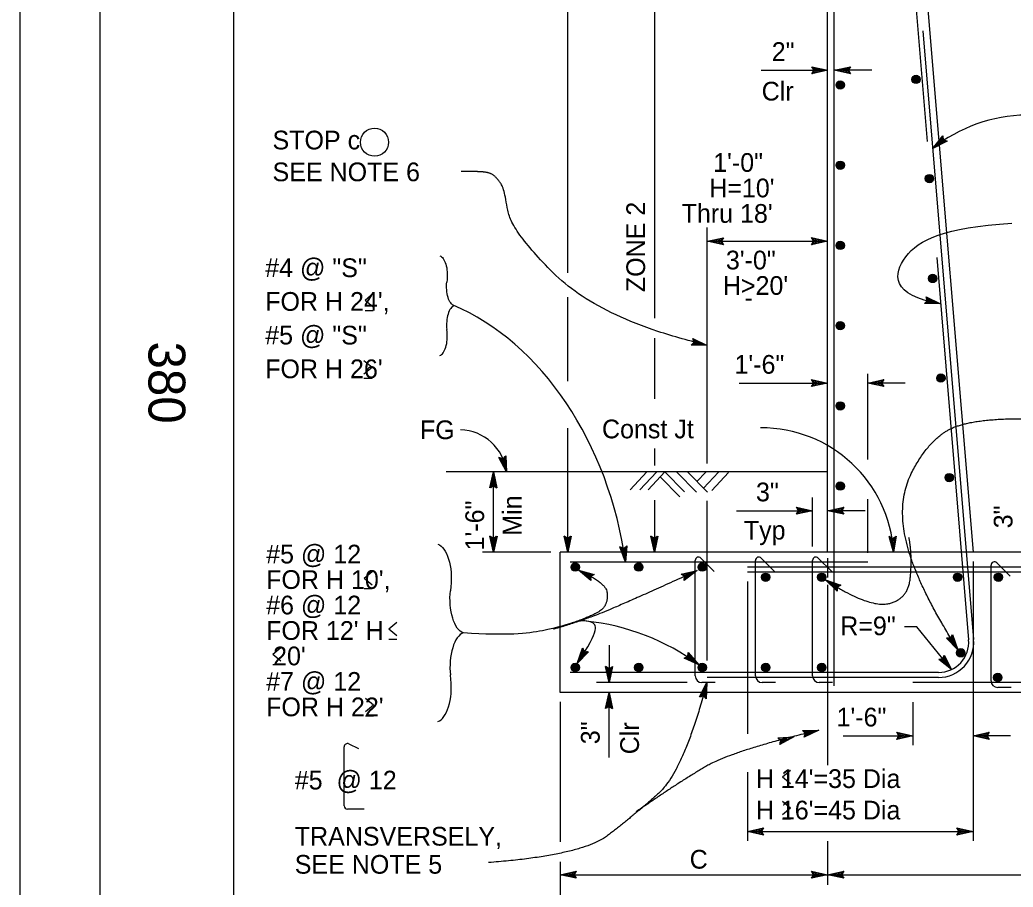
# Model space of a CAD drawing. Extents: x -894 to 866, y -472 to 714.
# Drawn here: x -894 to -522.6, y -64.9 to 259.4 of the extents above; entities that cross this region are included whole.
import ezdxf

# ---------------------------------------------------------------- set-up
doc = ezdxf.new("R2010")
doc.units = 0
for name, color, linetype in [('60 Nongeo Data', 7, 'Continuous'), ('border_PLOTTING-ELEMENTS', 7, 'Continuous'), ('border_rw_22x34_Cut_Lines', 7, 'Continuous'), ('border_SHEET', 7, 'Continuous'), ('border_WITHIN-BORDER-anno', 7, 'Continuous'), ('rd_PROFILE-OG', 7, 'Continuous'), ('str_Concrete-A', 7, 'Continuous'), ('str_Reinforcement-B', 7, 'Continuous'), ('str_Reinforcement-C', 7, 'Continuous'), ('str_Reinforcement-D', 7, 'Continuous'), ('str_Reinforcement-E', 7, 'Continuous'), ('str_Reinforcement-F', 7, 'Continuous'), ('str_Reinforcement-G', 7, 'Continuous'), ('str_Text-A', 7, 'Continuous')]:
    doc.layers.add(name, color=color, linetype=linetype)

# ---------------------------------------------------------------- blocks, each defined once
blk = doc.blocks.new('AHT')
at = {"layer": '60 Nongeo Data'}
blk.add_lwpolyline([(-5.91, 1.32), (0, 0), (-5.91, -1.31), (-5.7, -0.96), (-1.37, 0), (-5.7, 0.97), (-5.49, 0.62), (-2.72, 0), (-5.49, -0.61), (-5.28, -0.26), (-4.08, 0), (-5.28, 0.27), (-5.12, 0), (-5.91, -1.31), (-5.12, 0)], close=True, dxfattribs=at)

msp = doc.modelspace()

# ---------------------------------------------------------------- linework, layer by layer
at = {"layer": 'border_PLOTTING-ELEMENTS'}
for points in [[(-894.04, -472.44), (865.96, -472.44), (865.96, 713.56), (-894.04, 713.56)], [(-864.04, 670.56), (835.96, 670.56), (835.96, -429.44), (-864.04, -429.44)]]:
    msp.add_lwpolyline(points, close=True, dxfattribs=at)
at = {"layer": 'border_rw_22x34_Cut_Lines'}
msp.add_lwpolyline([(-864.04, 670.56), (835.96, 670.56), (835.96, -429.44), (-864.04, -429.44)], close=True, dxfattribs=at)
at = {"layer": 'border_SHEET'}
msp.add_line((-814.04, -404.44), (-814.04, 645.56), dxfattribs=at)
at = {"layer": 'rd_PROFILE-OG'}
for p, q in [((-591.98, 90.4), (-734.57, 90.4)), ((-665.76, 83.74), (-659.53, 90.45)), ((-662.2, 83.64), (-655.98, 90.35)), ((-659.04, 83.74), (-652.81, 90.45)), ((-652.81, 90.45), (-645.49, 82.95)), ((-648.36, 90.25), (-641.04, 82.75)), ((-644.21, 90.25), (-636.89, 82.75)), ((-640.86, 86.82), (-637.58, 90.35)), ((-638.43, 84.33), (-632.84, 90.35)), ((-635.31, 83.44), (-629.08, 90.16)), ((-654.59, 88.58), (-647.27, 81.07))]:
    msp.add_line(p, q, dxfattribs=at)
at = {"layer": 'str_Concrete-A'}
for p, q in [((-591.98, 60.4), (-591.98, 540.4)), ((-577.6, 540.4), (-537.6, 60.4)), ((-389.48, 60.4), (-691.97, 60.4)), ((-691.97, 7.9), (-691.97, 60.4)), ((-505.31, 7.9), (-691.97, 7.9))]:
    msp.add_line(p, q, dxfattribs=at)
at = {"layer": 'str_Reinforcement-B'}
msp.add_line((-567.2, 362.9), (-554.79, 213.98), dxfattribs=at)
at = {"layer": 'str_Reinforcement-C'}
for p, q in [((-556.35, 255.35), (-537.39, 27.74)), ((-551.17, 170.58), (-539.26, 27.58)), ((-550.47, 15.4), (-688.22, 15.4)), ((-550.47, 13.52), (-636.98, 13.52))]:
    msp.add_line(p, q, dxfattribs=at)
for radius in [13.12, 11.25]:
    msp.add_arc((-550.47, 26.65), radius, 270, 4.7636, dxfattribs=at)
at = {"layer": 'str_Reinforcement-D'}
for p, q in [((-589.48, 10.4), (-589.48, 536.65)), ((-393.23, 54.77), (-621.98, 54.77)), ((-393.23, 52.9), (-621.98, 52.9))]:
    msp.add_line(p, q, dxfattribs=at)
at = {"layer": 'str_Reinforcement-E'}
for centre, radius in [((-558.92, 237.18), 1.56), ((-558.92, 237.18), 1.37), ((-558.92, 237.18), 1.19), ((-558.92, 237.18), 1), ((-558.92, 237.18), 0.812), ((-558.92, 237.18), 0.625), ((-587.26, 235.09), 1.56), ((-587.26, 235.09), 1.37), ((-587.26, 235.09), 1.19), ((-587.26, 235.09), 1), ((-587.26, 235.09), 0.812), ((-587.26, 235.09), 0.625), ((-587.26, 235.09), 0.437), ((-587.26, 235.09), 0.187), ((-558.92, 237.18), 0.437), ((-558.92, 237.18), 0.187), ((-587.26, 205.09), 1.56), ((-587.26, 205.09), 1.37), ((-587.26, 205.09), 1.19), ((-587.26, 205.09), 1), ((-587.26, 205.09), 0.812), ((-587.26, 205.09), 0.625), ((-587.26, 205.09), 0.437), ((-587.26, 205.09), 0.187), ((-553.91, 200.11), 1.56), ((-553.91, 200.11), 1.37), ((-553.91, 200.11), 1.19), ((-553.91, 200.11), 1), ((-553.91, 200.11), 0.812), ((-553.91, 200.11), 0.625), ((-553.91, 200.11), 0.437), ((-553.91, 200.11), 0.187), ((-587.26, 175.09), 1.56), ((-587.26, 175.09), 1.37), ((-587.26, 175.09), 1.19), ((-587.26, 175.09), 1), ((-587.26, 175.09), 0.812), ((-587.26, 175.09), 0.625), ((-587.26, 175.09), 0.437), ((-587.26, 175.09), 0.187), ((-552.71, 162.72), 1.56), ((-552.71, 162.72), 1.37), ((-552.71, 162.72), 1.19), ((-552.71, 162.72), 1), ((-552.71, 162.72), 0.812), ((-552.71, 162.72), 0.625), ((-552.71, 162.72), 0.437), ((-552.71, 162.72), 0.187), ((-587.26, 145.09), 1.56), ((-587.26, 145.09), 1.37), ((-587.26, 145.09), 1.19), ((-587.26, 145.09), 1), ((-587.26, 145.09), 0.812), ((-587.26, 145.09), 0.625), ((-587.26, 145.09), 0.437), ((-587.26, 145.09), 0.187), ((-549.61, 125.49), 1.56), ((-549.61, 125.49), 1.37), ((-549.61, 125.49), 1.19), ((-549.61, 125.49), 1), ((-549.61, 125.49), 0.812), ((-549.61, 125.49), 0.625), ((-549.61, 125.49), 0.437), ((-549.61, 125.49), 0.187), ((-587.26, 115.09), 1.56), ((-587.26, 115.09), 1.37), ((-587.26, 115.09), 1.19), ((-587.26, 115.09), 1), ((-587.26, 115.09), 0.812), ((-587.26, 115.09), 0.625), ((-587.26, 115.09), 0.437), ((-587.26, 115.09), 0.187), ((-546.51, 88.26), 1.56), ((-546.51, 88.26), 1.37), ((-546.51, 88.26), 1.19), ((-546.51, 88.26), 1), ((-587.26, 85.09), 1.56), ((-587.26, 85.09), 1.37), ((-587.26, 85.09), 1.19), ((-587.26, 85.09), 1), ((-587.26, 85.09), 0.812), ((-587.26, 85.09), 0.625), ((-587.26, 85.09), 0.437), ((-546.51, 88.26), 0.812), ((-546.51, 88.26), 0.625), ((-546.51, 88.26), 0.437), ((-546.51, 88.26), 0.187), ((-587.26, 85.09), 0.187)]:
    msp.add_circle(centre, radius, dxfattribs=at)
at = {"layer": 'str_Reinforcement-F'}
for p, q in [((-576.98, 56.65), (-688.22, 56.65)), ((-393.23, 11.65), (-560.1, 11.65))]:
    msp.add_line(p, q, dxfattribs=at)
for centre, radius in [((-686.35, 54.77), 1.56), ((-686.35, 54.77), 1.37), ((-686.35, 54.77), 1.19), ((-686.35, 54.77), 1), ((-662.6, 54.77), 1.56), ((-662.6, 54.77), 1.37), ((-662.6, 54.77), 1.19), ((-662.6, 54.77), 1), ((-638.85, 54.77), 1.56), ((-638.85, 54.77), 1.37), ((-638.85, 54.77), 1.19), ((-638.85, 54.77), 1), ((-686.35, 54.77), 0.812), ((-686.35, 54.77), 0.625), ((-686.35, 54.77), 0.437), ((-686.35, 54.77), 0.187), ((-662.6, 54.77), 0.812), ((-662.6, 54.77), 0.625), ((-662.6, 54.77), 0.437), ((-662.6, 54.77), 0.187), ((-638.85, 54.77), 0.812), ((-638.85, 54.77), 0.625), ((-638.85, 54.77), 0.437), ((-638.85, 54.77), 0.187), ((-615.15, 51.02), 1.56), ((-615.15, 51.02), 1.37), ((-615.15, 51.02), 1.19), ((-615.15, 51.02), 1), ((-594.17, 51.02), 1.56), ((-594.17, 51.02), 1.37), ((-594.17, 51.02), 1.19), ((-594.17, 51.02), 1), ((-543.4, 51.02), 1.56), ((-543.4, 51.02), 1.37), ((-543.4, 51.02), 1.19), ((-543.4, 51.02), 1), ((-528.12, 51.02), 1.56), ((-528.12, 51.02), 1.37), ((-528.12, 51.02), 1.19), ((-528.12, 51.02), 1), ((-615.15, 51.02), 0.812), ((-615.15, 51.02), 0.625), ((-615.15, 51.02), 0.437), ((-615.15, 51.02), 0.187), ((-594.17, 51.02), 0.812), ((-594.17, 51.02), 0.625), ((-594.17, 51.02), 0.437), ((-594.17, 51.02), 0.187), ((-543.4, 51.02), 0.812), ((-543.4, 51.02), 0.625), ((-543.4, 51.02), 0.437), ((-543.4, 51.02), 0.187), ((-528.12, 51.02), 0.812), ((-528.12, 51.02), 0.625), ((-528.12, 51.02), 0.437), ((-528.12, 51.02), 0.187), ((-542.2, 22.73), 1.56), ((-542.2, 22.73), 1.37), ((-542.2, 22.73), 1.19), ((-542.2, 22.73), 1), ((-542.2, 22.73), 0.812), ((-542.2, 22.73), 0.625), ((-542.2, 22.73), 0.437), ((-542.2, 22.73), 0.187), ((-686.35, 17.27), 1.56), ((-686.35, 17.27), 1.37), ((-662.6, 17.27), 1.56), ((-662.6, 17.27), 1.37), ((-638.85, 17.27), 1.56), ((-638.85, 17.27), 1.37), ((-615.1, 17.27), 1.56), ((-615.1, 17.27), 1.37), ((-594.17, 17.27), 1.56), ((-594.17, 17.27), 1.37), ((-686.35, 17.27), 1.19), ((-686.35, 17.27), 1), ((-686.35, 17.27), 0.812), ((-686.35, 17.27), 0.625), ((-686.35, 17.27), 0.437), ((-686.35, 17.27), 0.187), ((-662.6, 17.27), 1.19), ((-662.6, 17.27), 1), ((-662.6, 17.27), 0.812), ((-662.6, 17.27), 0.625), ((-662.6, 17.27), 0.437), ((-662.6, 17.27), 0.187), ((-638.85, 17.27), 1.19), ((-638.85, 17.27), 1), ((-638.85, 17.27), 0.812), ((-638.85, 17.27), 0.625), ((-638.85, 17.27), 0.437), ((-638.85, 17.27), 0.187), ((-615.1, 17.27), 1.19), ((-615.1, 17.27), 1), ((-615.1, 17.27), 0.812), ((-615.1, 17.27), 0.625), ((-615.1, 17.27), 0.437), ((-615.1, 17.27), 0.187), ((-594.17, 17.27), 1.19), ((-594.17, 17.27), 1), ((-594.17, 17.27), 0.812), ((-594.17, 17.27), 0.625), ((-594.17, 17.27), 0.437), ((-594.17, 17.27), 0.187), ((-528.36, 13.52), 1.56), ((-528.36, 13.52), 1.37), ((-528.36, 13.52), 1.19), ((-528.36, 13.52), 1), ((-528.36, 13.52), 0.812), ((-528.36, 13.52), 0.625), ((-528.36, 13.52), 0.437), ((-528.36, 13.52), 0.187)]:
    msp.add_circle(centre, radius, dxfattribs=at)
at = {"layer": 'str_Reinforcement-G'}
for p, q in [((-641.5, 14.09), (-641.5, 57.3)), ((-639.37, 58.19), (-634.35, 53.17)), ((-618.95, 14.09), (-618.95, 57.3)), ((-616.82, 58.19), (-611.8, 53.17)), ((-597.6, 14.09), (-597.6, 57.3)), ((-595.47, 58.19), (-590.45, 53.17)), ((-528.73, 56.38), (-523.72, 51.36)), ((-530.87, 12.27), (-530.87, 55.49)), ((-634, 11.59), (-639, 11.59)), ((-611.45, 11.59), (-616.45, 11.59)), ((-590.1, 11.59), (-595.1, 11.59)), ((-523.37, 9.77), (-528.37, 9.77))]:
    msp.add_line(p, q, dxfattribs=at)
for centre, radius, start, end in [((-640.25, 57.3), 1.25, 45, 180), ((-617.7, 57.3), 1.25, 45, 180), ((-596.35, 57.3), 1.25, 45, 180), ((-529.62, 55.49), 1.25, 45, 180), ((-639, 14.09), 2.5, 180, 270), ((-616.45, 14.09), 2.5, 180, 270), ((-595.1, 14.09), 2.5, 180, 270), ((-528.37, 12.27), 2.5, 180, 270)]:
    msp.add_arc(centre, radius, start, end, dxfattribs=at)
at = {"layer": 'str_Text-A'}
for p, q in [((-689.16, 164.82), (-689.16, 525.4)), ((-656.75, 295.09), (-656.75, 147.91)), ((-616.82, 240.58), (-591.84, 240.58)), ((-575.48, 240.58), (-589.48, 240.58)), ((-636.98, 93.49), (-636.98, 181.74)), ((-636.98, 176.66), (-591.98, 176.66)), ((-764.94, 154.67), (-761.94, 157.17)), ((-764.94, 154.67), (-761.94, 152.17)), ((-689.16, 124.31), (-689.16, 155.72)), ((-761.94, 150.67), (-764.94, 150.67)), ((-656.75, 140.37), (-656.75, 117.69)), ((-762.36, 129.45), (-765.36, 131.95)), ((-762.36, 129.45), (-765.36, 126.95)), ((-576.98, 95.04), (-576.98, 127.11)), ((-765.36, 125.45), (-762.36, 125.45)), ((-625.05, 123.61), (-591.98, 123.61)), ((-562.98, 123.61), (-576.98, 123.61)), ((-689.16, 60.4), (-689.16, 106.78)), ((-656.75, 99.17), (-656.75, 92.83)), ((-716.95, 60.4), (-716.95, 90.4)), ((-656.75, 79.79), (-656.75, 60.4)), ((-636.98, 19.81), (-636.98, 79.57)), ((-597.6, 62.53), (-597.6, 80.84)), ((-576.98, 60.15), (-576.98, 80.15)), ((-626.02, 75.89), (-597.6, 75.89)), ((-577.98, 75.89), (-591.98, 75.89)), ((-695.47, 60.4), (-721.08, 60.4)), ((-591.98, 58.08), (-591.98, 50.91)), ((-537.6, 56.9), (-537.6, -47.6)), ((-765.33, 50.62), (-762.33, 53.12)), ((-765.33, 50.62), (-762.33, 48.12)), ((-621.98, 49.38), (-621.98, -7.56)), ((-762.33, 46.62), (-765.33, 46.62)), ((-591.98, 48.13), (-591.98, -19.28)), ((-756.08, 31.7), (-753.08, 34.2)), ((-756.08, 31.7), (-753.08, 29.2)), ((-753.08, 27.7), (-756.08, 27.7)), ((-799.44, 22.2), (-796.44, 24.7)), ((-673.72, 25.59), (-673.72, 11.59)), ((-799.44, 22.2), (-796.44, 19.7)), ((-796.44, 18.2), (-799.44, 18.2)), ((-644.49, 11.59), (-678.46, 11.59)), ((-673.72, -16.37), (-673.72, 7.9)), ((-761.81, 3.19), (-764.81, 5.69)), ((-691.97, 4.4), (-691.97, -47.99)), ((-560.1, 4.3), (-560.1, -11.81)), ((-761.81, 3.19), (-764.81, 0.69)), ((-764.81, -0.81), (-761.81, -0.81)), ((-586.18, -8.31), (-560.1, -8.31)), ((-523.6, -8.31), (-537.6, -8.31)), ((-772.78, -34.49), (-772.78, -12.45)), ((-770.97, -11.34), (-767.47, -13.08)), ((-621.98, -21.95), (-621.98, -47.6)), ((-608.9, -23.59), (-605.9, -21.09)), ((-608.9, -23.59), (-605.9, -26.09)), ((-605.9, -27.59), (-608.9, -27.59)), ((-605.9, -35.35), (-608.9, -32.85)), ((-765.28, -35.74), (-771.53, -35.74)), ((-605.9, -35.35), (-608.9, -37.85)), ((-608.9, -39.35), (-605.9, -39.35)), ((-621.98, -44.1), (-537.6, -44.1)), ((-591.98, -47.65), (-591.98, -64.02)), ((-691.97, -55.42), (-691.97, -78.55)), ((-691.97, -60.24), (-589.48, -60.24)), ((-589.48, -60.24), (-389.48, -60.24))]:
    msp.add_line(p, q, dxfattribs=at)
for points in [[(-737.02, 171.18), (-736.68, 171.04), (-736.35, 170.82), (-736.04, 170.52), (-735.74, 170.15), (-735.45, 169.72), (-735.2, 169.22), (-734.96, 168.67), (-734.75, 168.06), (-734.58, 167.41), (-734.43, 166.73), (-734.32, 166.01), (-734.24, 165.27), (-734.2, 164.52), (-734.19, 163.76), (-734.22, 163), (-734.28, 162.33)], [(-731.64, 152.54), (-731.97, 152.68), (-732.3, 152.9), (-732.62, 153.2), (-732.92, 153.57), (-733.2, 154), (-733.46, 154.5), (-733.7, 155.05), (-733.9, 155.65), (-734.08, 156.31), (-734.23, 156.99), (-734.34, 157.71), (-734.42, 158.45), (-734.46, 159.2), (-734.47, 159.96), (-734.44, 160.72), (-734.38, 161.39)], [(-734.28, 162.33), (-734.38, 161.39)], [(-731.64, 152.54), (-731.97, 152.39), (-732.3, 152.17), (-732.62, 151.88), (-732.92, 151.51), (-733.2, 151.08), (-733.46, 150.58), (-733.7, 150.03), (-733.9, 149.42), (-734.08, 148.77), (-734.23, 148.08), (-734.34, 147.37), (-734.42, 146.63), (-734.46, 145.87), (-734.47, 145.12), (-734.44, 144.36), (-734.38, 143.69)], [(-737.02, 133.9), (-736.68, 134.04), (-736.35, 134.26), (-736.04, 134.56), (-735.74, 134.92), (-735.45, 135.36), (-735.2, 135.86), (-734.96, 136.41), (-734.75, 137.02), (-734.58, 137.67), (-734.43, 138.35), (-734.32, 139.07), (-734.24, 139.81), (-734.2, 140.56), (-734.19, 141.32), (-734.22, 142.07), (-734.28, 142.75)], [(-734.28, 142.75), (-734.38, 143.69)], [(-737.74, 63.32), (-737.14, 63.07), (-736.55, 62.67), (-735.99, 62.15), (-735.46, 61.49), (-734.95, 60.72), (-734.49, 59.84), (-734.07, 58.85), (-733.71, 57.77), (-733.39, 56.62), (-733.13, 55.4), (-732.93, 54.12), (-732.79, 52.81), (-732.72, 51.47), (-732.71, 50.13), (-732.76, 48.78), (-732.86, 47.58)], [(-728.16, 30.17), (-728.77, 30.43), (-729.35, 30.82), (-729.91, 31.35), (-730.45, 32), (-730.95, 32.78), (-731.41, 33.66), (-731.83, 34.64), (-732.19, 35.72), (-732.51, 36.88), (-732.77, 38.1), (-732.97, 39.37), (-733.11, 40.68), (-733.18, 42.02), (-733.2, 43.37), (-733.14, 44.72), (-733.04, 45.91)], [(-732.86, 47.59), (-733.04, 45.91)], [(-728.16, 30.17), (-728.77, 29.92), (-729.35, 29.53), (-729.91, 29), (-730.45, 28.35), (-730.95, 27.58), (-731.41, 26.69), (-731.83, 25.71), (-732.19, 24.64), (-732.51, 23.48), (-732.77, 22.25), (-732.97, 20.98), (-733.11, 19.67), (-733.18, 18.33), (-733.2, 16.98), (-733.14, 15.64), (-733.04, 14.44)], [(-545.64, 16.49), (-558.59, 32.39), (-563.27, 32.39)], [(-737.74, -2.96), (-737.14, -2.71), (-736.55, -2.31), (-735.99, -1.79), (-735.46, -1.14), (-734.95, -0.36), (-734.49, 0.52), (-734.07, 1.5), (-733.71, 2.58), (-733.39, 3.74), (-733.13, 4.96), (-732.93, 6.23), (-732.79, 7.55), (-732.72, 8.88), (-732.71, 10.23), (-732.76, 11.57), (-732.86, 12.77)], [(-732.86, 12.77), (-733.04, 14.45)]]:
    msp.add_lwpolyline(points, dxfattribs=at)
for points in [[(-555.17, 155.89), (-549.73, 153.24), (-555.78, 153.33), (-555.49, 153.62), (-551.06, 153.55), (-555.05, 155.5), (-554.92, 155.11), (-552.37, 153.87), (-555.21, 153.91), (-554.92, 154.2), (-553.7, 154.19), (-554.8, 154.72), (-554.71, 154.42), (-555.78, 153.33), (-554.71, 154.42)], [(-642.39, 140.31), (-636.98, 137.62), (-643.02, 137.76), (-642.74, 138.05), (-638.31, 137.94), (-642.27, 139.92), (-642.16, 139.53), (-639.61, 138.27), (-642.45, 138.33), (-642.16, 138.62), (-640.93, 138.59), (-642.04, 139.14), (-641.94, 138.84), (-643.02, 137.76), (-641.94, 138.84)]]:
    msp.add_lwpolyline(points, close=True, dxfattribs=at)
msp.add_circle((-761.42, 213.68), 5.25, dxfattribs=at)
for centre, radius, start, end in [((-517.05, 166.94), 56.91, 90.6332, 128.7598), ((-729.81, 88.24), 17.91, 6.9399, 88.4509), ((-616.7, 57.37), 49.5, 3.5135, 90.4011), ((-690.9, -50.13), 85.14, 53.4041, 84.2142), ((-771.53, -12.45), 1.25, 63.4349, 180), ((-771.53, -34.49), 1.25, 180, 270)]:
    msp.add_arc(centre, radius, start, end, dxfattribs=at)
msp.add_ellipse((-752.18, 44.73), major_axis=(-15.92, 113.05), ratio=0.748943, start_param=4.712389, end_param=5.861354, dxfattribs=at)
for points, degree in [([(-636.98, 137.62), (-676.79, 147.43), (-710.42, 180.43), (-712.79, 196.11), (-715.38, 200), (-717.97, 202.27), (-723.01, 202.77), (-729.04, 202.77)], 2), ([(-549.73, 153.24), (-568.26, 156.32), (-567.09, 172.6), (-548.63, 181.85), (-523.08, 183.37)], 3), ([(-543.26, 23.9), (-558.49, 47.97), (-566.28, 79.13), (-554.34, 101.98), (-539.11, 110.29), (-519.54, 110.29)], 2), ([(-592.72, 50.02), (-576.82, 39.58), (-561.84, 42.65), (-560.24, 59), (-561.57, 65.91)], 2), ([(-640.8, 53.5), (-670.73, 39.73), (-688.05, 33.35), (-694.49, 31.58)], 2), ([(-685.15, 53.65), (-675.06, 49.13), (-673.93, 41.8), (-677.96, 37.06), (-687.56, 33.91)], 2), ([(-685.58, 18.77), (-676.77, 31.99), (-680.13, 34.66), (-685.09, 34.99), (-696.91, 30.61), (-711.7, 29.13), (-728.16, 30.17)], 3), ([(-637.13, 11.59), (-645.83, -21.38), (-664.58, -38.23), (-683.9, -53), (-718.74, -55.73)], 2), ([(-595.29, -6.23), (-627.28, -13.81), (-647.73, -25.73), (-663.54, -36.72)], 2)]:
    msp.add_open_spline(points, degree=degree, dxfattribs=at)

# ---------------------------------------------------------------- block references
for p, xscale, yscale in [((-591.84, 240.58), 1.0169150016931934, 1.0119459767928476), ((-591.98, 176.66), 1.0169150016931934, 1.0119459767928476), ((-591.98, 123.61), 1.0169150016931934, 1.0119459767928476), ((-597.6, 75.89), 1.0169150016931934, 1.0119459767928476), ((-560.1, -8.31), 1.0169150016931934, 1.0119459767928476), ((-537.6, -44.1), 1.0169491380145277, 1.0120610135829242), ((-591.98, -60.24), 1.0169150016931934, 1.0119459767928476)]:
    msp.add_blockref('AHT', p, dxfattribs=dict(at, xscale=xscale, yscale=yscale))
for p, xscale, yscale, rotation in [((-589.48, 240.58), 1.0169150016931934, 1.0119459767928476, 180), ((-552.69, 211.32), 0.9999899770737867, 0.9999899770737866, -140.62195967186227), ((-636.98, 176.66), 1.0169150016931934, 1.0119459767928476, 180), ((-576.98, 123.61), 1.0169150016931934, 1.0119459767928476, 180), ((-712.03, 90.4), 0.9999899770737865, 0.9999899770737866, -74.41989519021492), ((-716.95, 90.4), 1.0169150016931934, 1.0119459767928476, 90), ((-591.98, 75.89), 1.0169150016931934, 1.0119459767928476, 180), ((-716.95, 60.4), 1.0169150016931934, 1.0119459767928476, -90), ((-689.16, 60.4), 1.0169150016931934, 1.0119459767928476, -90), ((-656.75, 60.4), 1.0169150016931934, 1.0119459767928476, -90), ((-567.29, 60.4), 0.9999899770737866, 0.9999899770737868, -86.48654304834288), ((-667.5, 56.65), 0.9999899770737868, 0.9999899770737867, -81.98592314774095), ((-685.15, 53.65), 0.9999899770737867, 0.9999899770737865, 152.2986724554437), ((-640.8, 53.5), 0.9999899770737869, 0.9999899770737868, 24.951770418197885), ((-592.72, 50.02), 0.9999899770737867, 0.999989977073787, 148.1528542961317), ((-543.26, 23.9), 0.9999899770737868, 0.9999899770737867, -57.66236406285738), ((-685.58, 18.77), 0.9999899770737869, 0.9999899770737868, -121.57419075028554), ((-640.14, 18.23), 0.999989977073787, 0.9999899770737868, -36.43201018973992), ((-545.61, 16.5), 0.9999899770737867, 0.9999899770737867, -50.18453438585325), ((-673.72, 11.59), 1.0169150016931934, 1.0119459767928476, -90), ((-637.13, 11.59), 0.9999899770737866, 0.9999899770737868, 75.20180323251914), ((-673.72, 7.9), 1.0169150016931934, 1.0119459767928476, 90), ((-604.6, -8.65), 0.9999899770737866, 0.9999899770737865, 16.68446978019768), ((-595.29, -6.23), 0.9999899770737866, 0.9999899770737868, 13.316083049107249), ((-537.6, -8.31), 1.0169150016931934, 1.0119459767928476, 180), ((-621.98, -44.1), 1.0169491380145277, 1.0120610135829242, 180), ((-691.97, -60.24), 1.0169150016931934, 1.0119459767928476, 180), ((-591.98, -60.24), 1.0169150016931934, 1.0119459767928476, 180)]:
    msp.add_blockref('AHT', p, dxfattribs=dict(at, xscale=xscale, yscale=yscale, rotation=rotation))

# ---------------------------------------------------------------- texts
at = {"layer": 'border_WITHIN-BORDER-anno'}
msp.add_text('380', height=13.779, rotation=270, dxfattribs=at).set_placement((-845.95, 139.16))
at = {"layer": 'str_Text-A'}
for s, p in [('2"', (-612.87, 244.08)), ('Clr', (-616.64, 229.28)), ('STOP c', (-799.56, 210.99)), ('1\'-0"', (-634.78, 202.6)), ('SEE NOTE 6', (-799.56, 199.09)), ("H=10'", (-636.26, 193.07)), ("Thru 18'", (-646.58, 183.55)), ('3\'-0"', (-630.02, 166.12)), ('#4 @ "S"', (-802.3, 163.24)), ("H>20'", (-631.16, 156.6)), ("FOR H 24',", (-802.3, 150.64)), ('-', (-623.08, 152.12)), ('#5 @ "S"', (-802.3, 138.04)), ('1\'-6"', (-626.81, 127.11)), ("FOR H 26'", (-802.3, 125.44)), ('FG', (-744.45, 102.64)), ('Const Jt', (-676.36, 102.95)), ('3"', (-618.76, 79.39)), ('Typ', (-623.32, 65.09)), ('#5 @ 12', (-801.95, 56.15)), ("FOR H 10',", (-801.95, 46.63)), ('#6 @ 12', (-801.95, 37.1)), ("FOR 12' H", (-801.95, 27.58)), ('R=9"', (-587.27, 29.33)), (" 20'", (-801.95, 18.06)), ('#7 @ 12', (-801.95, 8.53)), ("FOR H 22'", (-801.95, -0.99)), ('1\'-6"', (-588.64, -4.81)), ('#5  @ 12', (-791.25, -28.37)), ("H 14'=35 Dia", (-618.83, -27.82)), ("H 16'=45 Dia", (-618.83, -39.58)), ('TRANSVERSELY,', (-791.25, -49.37)), ('C', (-643.56, -57.97)), ('SEE NOTE 5', (-791.25, -59.87))]:
    msp.add_text(s, height=7, dxfattribs=at).set_placement(p)
for s, p in [('ZONE 2', (-660.25, 157.61)), ('1\'-6"', (-720.45, 61.03)), ('Min', (-706.45, 66.53)), ('3"', (-522.84, 69.3)), ('3"', (-677.22, -11.44)), ('Clr', (-662.53, -15.21))]:
    msp.add_text(s, height=7, rotation=90, dxfattribs=at).set_placement(p)

doc.saveas('drawing.dxf')
